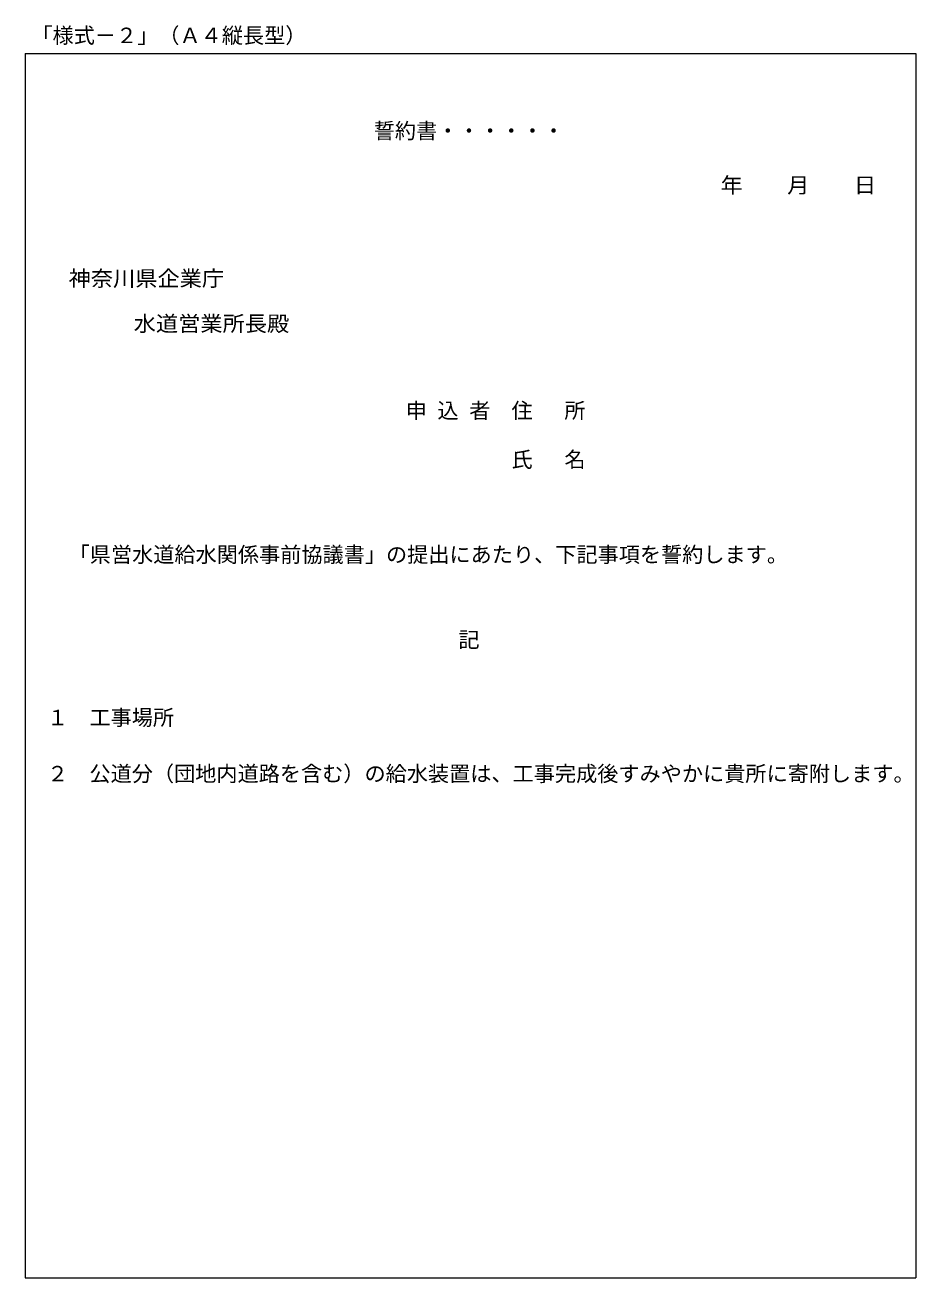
# Model space of a CAD drawing. Units: millimetres, scale not verified. Extents: x -8875 to 7125, y -11634 to 10873.
import ezdxf
from ezdxf.enums import TextEntityAlignment as Align

# ---------------------------------------------------------------- set-up
doc = ezdxf.new("R2010")
doc.units = ezdxf.units.MM
doc.header["$LTSCALE"] = 100
doc.layers.add('0-0', color=4, linetype='Continuous', lineweight=9)
doc.styles.add('ＭＳ ゴシック', font='')
doc.styles.add('ＭＳ 明朝', font='')
doc.styles.get('ＭＳ ゴシック').set_extended_font_data('MS Gothic')
doc.styles.get('ＭＳ 明朝').set_extended_font_data('MS Mincho')

msp = doc.modelspace()

# ---------------------------------------------------------------- linework, layer by layer
at = {"layer": '0-0', "color": 7}
for p, q in [((-8874.8, 10364.4), (7125.2, 10364.4)), ((7125.2, 10364.4), (7125.2, -11633.5))]:
    msp.add_line(p, q, dxfattribs=at)
msp.add_lwpolyline([(-8874.8, 10364.4), (-8874.8, -11633.5), (7125.2, -11633.5)], dxfattribs=at)

# ---------------------------------------------------------------- texts
at = {"layer": '0-0'}
for s, style, p in [('「様式－２」', 'ＭＳ ゴシック', (-8761.1, 10464.4)), ('（Ａ４縦長型）', 'ＭＳ 明朝', (-6481.1, 10464.4)), ('誓約書・・・・・・', 'ＭＳ 明朝', (-2612.7, 8750.6)), ('申 込 者\u3000住 \u3000所', 'ＭＳ 明朝', (-2037.9, 3725.5)), ('\u3000\u3000\u3000\u3000  氏 \u3000名', 'ＭＳ 明朝', (-2037.9, 2845.5)), ('「県営水道給水関係事前協議書」の提出にあたり、下記事項を誓約します。', 'ＭＳ 明朝', (-8092.6, 1138.6)), ('記', 'ＭＳ 明朝', (-1092.7, -390.4)), ('１\u3000工事場所', 'ＭＳ 明朝', (-8478.8, -1789.2)), ('２\u3000公道分（団地内道路を含む）の給水装置は、工事完成後すみやかに貴所に寄附します。', 'ＭＳ 明朝', (-8478.8, -2797.6))]:
    msp.add_text(s, height=278.6, dxfattribs=dict(at, style=style)).set_placement(p, align=Align.BOTTOM_LEFT)
at = {"layer": '0-0', "style": 'ＭＳ 明朝', "width": 1.05}
for s, p in [('年\u3000\u3000月\u3000\u3000日', (3617.1, 7774.7)), ('神奈川県企業庁', (-8092.6, 6099)), ('水道営業所長殿', (-6923.8, 5286.5))]:
    msp.add_text(s, height=278.6, dxfattribs=at).set_placement(p, align=Align.BOTTOM_LEFT)

doc.saveas('drawing.dxf')
